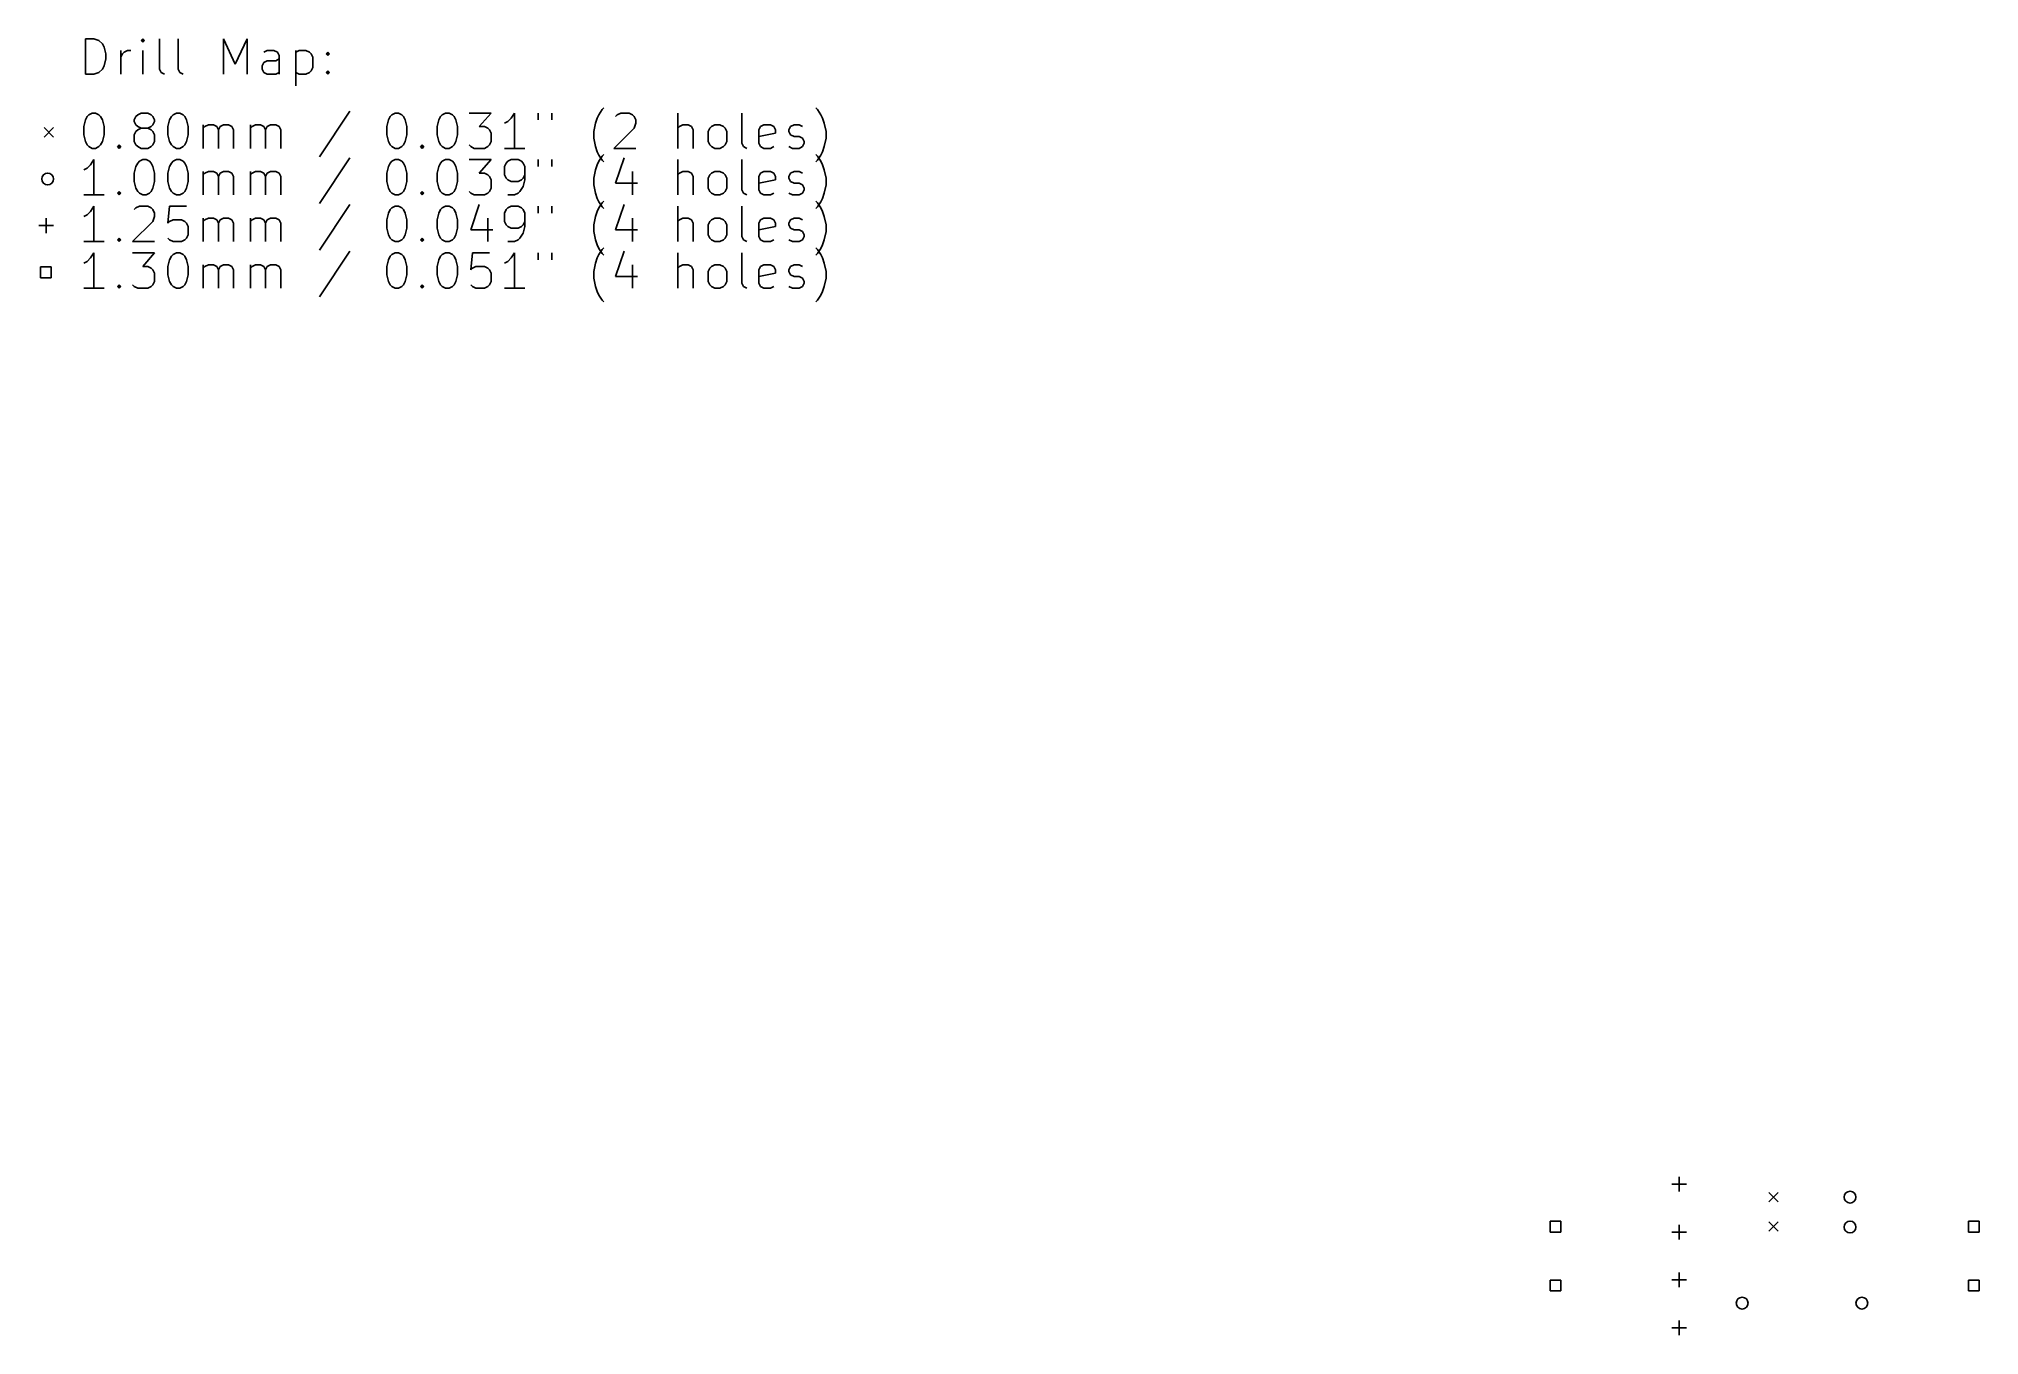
# Model space of a CAD drawing. Extents: x -1 to 163, y -112 to -2.
import ezdxf

# ---------------------------------------------------------------- set-up
doc = ezdxf.new("R2010")
doc.units = 0
doc.header["$MEASUREMENT"] = 0
doc.layers.add('BLACK', color=7, linetype='CONTINUOUS')

msp = doc.modelspace()

# ---------------------------------------------------------------- linework, layer by layer
at = {"layer": 'Black'}
for p, q in [((2.71429, -4.65714), (2.71429, -1.65714)), ((2.71429, -1.65714), (3.42857, -1.65714)), ((3.42857, -1.65714), (3.85714, -1.8)), ((3.85714, -1.8), (4.14286, -2.08571)), ((4.14286, -2.08571), (4.28571, -2.37143)), ((4.28571, -2.37143), (4.42857, -2.94286)), ((4.42857, -2.94286), (4.42857, -3.37143)), ((5.71429, -4.65714), (5.71429, -2.65714)), ((5.71429, -3.22857), (5.85714, -2.94286)), ((5.85714, -2.94286), (6, -2.8)), ((6, -2.8), (6.28571, -2.65714)), ((6.28571, -2.65714), (6.57143, -2.65714)), ((7.57143, -1.65714), (7.42857, -1.8)), ((7.42857, -1.8), (7.57143, -1.94286)), ((7.71429, -1.8), (7.57143, -1.65714)), ((7.57143, -1.65714), (7.57143, -1.94286)), ((7.57143, -1.94286), (7.71429, -1.8)), ((7.57143, -4.65714), (7.57143, -2.65714)), ((9, -4.22857), (9, -1.65714)), ((10.5714, -4.22857), (10.5714, -1.65714)), ((14.4286, -4.65714), (14.4286, -1.65714)), ((14.4286, -1.65714), (15.4286, -3.8)), ((15.4286, -3.8), (16.4286, -1.65714)), ((16.4286, -1.65714), (16.4286, -4.65714)), ((18.1429, -2.65714), (17.8571, -2.8)), ((18.7143, -2.65714), (18.1429, -2.65714)), ((19, -2.8), (18.7143, -2.65714)), ((19.1429, -3.08571), (19, -2.8)), ((19.1429, -4.65714), (19.1429, -3.08571)), ((20.5714, -2.65714), (20.5714, -5.65714)), ((20.5714, -2.8), (20.8571, -2.65714)), ((20.8571, -2.65714), (21.4286, -2.65714)), ((21.4286, -2.65714), (21.7143, -2.8)), ((21.7143, -2.8), (21.8571, -2.94286)), ((21.8571, -2.94286), (22, -3.22857)), ((22, -3.22857), (22, -4.08571)), ((23.1429, -2.94286), (23.2857, -2.8)), ((23.2857, -3.08571), (23.1429, -2.94286)), ((23.2857, -2.8), (23.4286, -2.94286)), ((23.2857, -2.8), (23.2857, -3.08571)), ((23.4286, -2.94286), (23.2857, -3.08571)), ((3.42857, -4.65714), (2.71429, -4.65714)), ((3.85714, -4.51429), (3.42857, -4.65714)), ((4.14286, -4.22857), (3.85714, -4.51429)), ((4.28571, -3.94286), (4.14286, -4.22857)), ((4.42857, -3.37143), (4.28571, -3.94286)), ((9.14286, -4.51429), (9, -4.22857)), ((9.42857, -4.65714), (9.14286, -4.51429)), ((10.7143, -4.51429), (10.5714, -4.22857)), ((11, -4.65714), (10.7143, -4.51429)), ((17.7143, -3.94286), (17.8571, -3.65714)), ((17.7143, -4.22857), (17.7143, -3.94286)), ((17.8571, -4.51429), (17.7143, -4.22857)), ((17.8571, -3.65714), (18.1429, -3.51429)), ((18.1429, -4.65714), (17.8571, -4.51429)), ((18.1429, -3.51429), (18.8571, -3.51429)), ((18.8571, -4.65714), (18.1429, -4.65714)), ((18.8571, -3.51429), (19.1429, -3.37143)), ((19.1429, -4.51429), (18.8571, -4.65714)), ((20.8571, -4.65714), (20.5714, -4.51429)), ((21.4286, -4.65714), (20.8571, -4.65714)), ((21.7143, -4.51429), (21.4286, -4.65714)), ((21.8571, -4.37143), (21.7143, -4.51429)), ((22, -4.08571), (21.8571, -4.37143)), ((23.1429, -4.51429), (23.2857, -4.37143)), ((23.2857, -4.65714), (23.1429, -4.51429)), ((23.2857, -4.37143), (23.4286, -4.51429)), ((23.2857, -4.37143), (23.2857, -4.65714)), ((23.4286, -4.51429), (23.2857, -4.65714)), ((2.85714, -8.24286), (3, -8.1)), ((3, -8.1), (3.28571, -7.95714)), ((3.28571, -7.95714), (3.57143, -7.95714)), ((3.57143, -7.95714), (3.85714, -8.1)), ((3.85714, -8.1), (4, -8.24286)), ((7, -8.24286), (7.14286, -8.1)), ((7.14286, -8.1), (7.42857, -7.95714)), ((7.42857, -7.95714), (8, -7.95714)), ((8, -7.95714), (8.28571, -8.1)), ((8.28571, -8.1), (8.42857, -8.24286)), ((10, -8.24286), (10.1429, -8.1)), ((10.1429, -8.1), (10.4286, -7.95714)), ((10.4286, -7.95714), (10.7143, -7.95714)), ((10.7143, -7.95714), (11, -8.1)), ((11, -8.1), (11.1429, -8.24286)), ((25.1429, -7.81429), (22.5714, -11.6714)), ((28.5714, -8.24286), (28.7143, -8.1)), ((28.7143, -8.1), (29, -7.95714)), ((29, -7.95714), (29.2857, -7.95714)), ((29.2857, -7.95714), (29.5714, -8.1)), ((29.5714, -8.1), (29.7143, -8.24286)), ((32.8571, -8.24286), (33, -8.1)), ((33, -8.1), (33.2857, -7.95714)), ((33.2857, -7.95714), (33.5714, -7.95714)), ((33.5714, -7.95714), (33.8571, -8.1)), ((33.8571, -8.1), (34, -8.24286)), ((35.2857, -7.95714), (37.1429, -7.95714)), ((37.1429, -7.95714), (36.1429, -9.1)), ((39.1429, -7.95714), (38.8571, -8.38571)), ((39.1429, -10.9571), (39.1429, -7.95714)), ((41.1429, -7.95714), (41.1429, -8.52857)), ((42.2857, -7.95714), (42.2857, -8.52857)), ((46.1429, -8.38571), (46.2857, -8.1)), ((46.2857, -8.1), (46.5714, -7.67143)), ((46.5714, -7.67143), (46.7143, -7.52857)), ((47.7143, -8.24286), (47.8571, -8.1)), ((47.8571, -8.1), (48.1429, -7.95714)), ((48.1429, -7.95714), (48.8571, -7.95714)), ((48.8571, -7.95714), (49.1429, -8.1)), ((49.1429, -8.1), (49.2857, -8.24286)), ((53, -10.9571), (53, -7.95714)), ((58.4286, -10.5286), (58.4286, -7.95714)), ((64.8571, -7.67143), (64.7143, -7.52857)), ((65.1429, -8.1), (64.8571, -7.67143)), ((65.2857, -8.38571), (65.1429, -8.1)), ((-0.8, -9.2), (0, -10)), ((0, -9.2), (-0.8, -10)), ((2.57143, -9.1), (2.71429, -8.52857)), ((2.57143, -9.81429), (2.57143, -9.1)), ((2.71429, -10.3857), (2.57143, -9.81429)), ((2.71429, -8.52857), (2.85714, -8.24286)), ((4, -8.24286), (4.14286, -8.52857)), ((4.14286, -8.52857), (4.28571, -9.1)), ((4.28571, -9.81429), (4.14286, -10.3857)), ((4.28571, -9.1), (4.28571, -9.81429)), ((6.85714, -8.52857), (7, -8.24286)), ((6.85714, -8.67143), (6.85714, -8.52857)), ((7, -8.95714), (6.85714, -8.67143)), ((7, -9.52857), (6.85714, -9.81429)), ((6.85714, -9.81429), (6.85714, -10.3857)), ((7.14286, -9.1), (7, -8.95714)), ((7.14286, -9.38571), (7, -9.52857)), ((7.42857, -9.24286), (7.14286, -9.1)), ((7.42857, -9.24286), (7.14286, -9.38571)), ((8, -9.24286), (7.42857, -9.24286)), ((8.28571, -9.1), (8, -9.24286)), ((8.28571, -9.38571), (8, -9.24286)), ((8.42857, -8.95714), (8.28571, -9.1)), ((8.42857, -9.52857), (8.28571, -9.38571)), ((8.42857, -8.24286), (8.57143, -8.52857)), ((8.57143, -8.67143), (8.42857, -8.95714)), ((8.57143, -9.81429), (8.42857, -9.52857)), ((8.57143, -8.52857), (8.57143, -8.67143)), ((8.57143, -10.3857), (8.57143, -9.81429)), ((9.71429, -9.1), (9.85714, -8.52857)), ((9.71429, -9.81429), (9.71429, -9.1)), ((9.85714, -10.3857), (9.71429, -9.81429)), ((9.85714, -8.52857), (10, -8.24286)), ((11.1429, -8.24286), (11.2857, -8.52857)), ((11.2857, -8.52857), (11.4286, -9.1)), ((11.4286, -9.81429), (11.2857, -10.3857)), ((11.4286, -9.1), (11.4286, -9.81429)), ((12.7143, -10.9571), (12.7143, -8.95714)), ((12.7143, -9.24286), (12.8571, -9.1)), ((12.8571, -9.1), (13.1429, -8.95714)), ((13.1429, -8.95714), (13.5714, -8.95714)), ((13.5714, -8.95714), (13.8571, -9.1)), ((13.8571, -9.1), (14, -9.38571)), ((14, -9.38571), (14.1429, -9.1)), ((14, -9.38571), (14, -10.9571)), ((14.1429, -9.1), (14.4286, -8.95714)), ((14.4286, -8.95714), (14.8571, -8.95714)), ((14.8571, -8.95714), (15.1429, -9.1)), ((15.1429, -9.1), (15.2857, -9.38571)), ((15.2857, -9.38571), (15.2857, -10.9571)), ((16.7143, -10.9571), (16.7143, -8.95714)), ((16.7143, -9.24286), (16.8571, -9.1)), ((16.8571, -9.1), (17.1429, -8.95714)), ((17.1429, -8.95714), (17.5714, -8.95714)), ((17.5714, -8.95714), (17.8571, -9.1)), ((17.8571, -9.1), (18, -9.38571)), ((18, -9.38571), (18.1429, -9.1)), ((18, -9.38571), (18, -10.9571)), ((18.1429, -9.1), (18.4286, -8.95714)), ((18.4286, -8.95714), (18.8571, -8.95714)), ((18.8571, -8.95714), (19.1429, -9.1)), ((19.1429, -9.1), (19.2857, -9.38571)), ((19.2857, -9.38571), (19.2857, -10.9571)), ((28.2857, -9.1), (28.4286, -8.52857)), ((28.2857, -9.81429), (28.2857, -9.1)), ((28.4286, -10.3857), (28.2857, -9.81429)), ((28.4286, -8.52857), (28.5714, -8.24286)), ((29.7143, -8.24286), (29.8571, -8.52857)), ((29.8571, -8.52857), (30, -9.1)), ((30, -9.81429), (29.8571, -10.3857)), ((30, -9.1), (30, -9.81429)), ((32.5714, -9.1), (32.7143, -8.52857)), ((32.5714, -9.81429), (32.5714, -9.1)), ((32.7143, -10.3857), (32.5714, -9.81429)), ((32.7143, -8.52857), (32.8571, -8.24286)), ((34, -8.24286), (34.1429, -8.52857)), ((34.1429, -8.52857), (34.2857, -9.1)), ((34.2857, -9.81429), (34.1429, -10.3857)), ((34.2857, -9.1), (34.2857, -9.81429)), ((36.1429, -9.1), (36.5714, -9.1)), ((36.5714, -9.1), (36.8571, -9.24286)), ((36.8571, -9.24286), (37, -9.38571)), ((37, -9.38571), (37.1429, -9.67143)), ((37.1429, -9.67143), (37.1429, -10.3857)), ((38.5714, -8.67143), (38.2857, -8.81429)), ((38.8571, -8.38571), (38.5714, -8.67143)), ((45.8571, -9.52857), (46, -8.81429)), ((45.8571, -10.1), (45.8571, -9.52857)), ((46, -8.81429), (46.1429, -8.38571)), ((49.2857, -9.24286), (47.5714, -10.9571)), ((49.2857, -8.24286), (49.4286, -8.52857)), ((49.4286, -8.81429), (49.2857, -9.24286)), ((49.4286, -8.52857), (49.4286, -8.81429)), ((53.1429, -9.1), (53, -9.24286)), ((53.4286, -8.95714), (53.1429, -9.1)), ((53.8571, -8.95714), (53.4286, -8.95714)), ((54.1429, -9.1), (53.8571, -8.95714)), ((54.2857, -9.38571), (54.1429, -9.1)), ((54.2857, -10.9571), (54.2857, -9.38571)), ((55.5714, -9.52857), (55.7143, -9.24286)), ((55.5714, -10.3857), (55.5714, -9.52857)), ((55.7143, -9.24286), (55.8571, -9.1)), ((55.8571, -9.1), (56.1429, -8.95714)), ((56.1429, -8.95714), (56.5714, -8.95714)), ((56.5714, -8.95714), (56.8571, -9.1)), ((56.8571, -9.1), (57, -9.24286)), ((57, -9.24286), (57.1429, -9.52857)), ((57.1429, -9.52857), (57.1429, -10.3857)), ((59.8571, -9.38571), (60, -9.1)), ((59.8571, -10.5286), (59.8571, -9.38571)), ((61.2857, -9.67143), (59.8571, -9.95714)), ((60, -9.1), (60.2857, -8.95714)), ((60.2857, -8.95714), (60.8571, -8.95714)), ((60.8571, -8.95714), (61.1429, -9.1)), ((61.1429, -9.1), (61.2857, -9.38571)), ((61.2857, -9.38571), (61.2857, -9.67143)), ((62.4286, -9.38571), (62.5714, -9.1)), ((62.4286, -9.52857), (62.4286, -9.38571)), ((62.5714, -9.81429), (62.4286, -9.52857)), ((62.5714, -9.1), (62.8571, -8.95714)), ((62.8571, -9.95714), (62.5714, -9.81429)), ((62.8571, -8.95714), (63.2857, -8.95714)), ((63.2857, -8.95714), (63.5714, -9.1)), ((65.4286, -8.81429), (65.2857, -8.38571)), ((65.5714, -9.52857), (65.4286, -8.81429)), ((65.5714, -10.1), (65.5714, -9.52857)), ((2.85714, -10.6714), (2.71429, -10.3857)), ((3, -10.8143), (2.85714, -10.6714)), ((3.28571, -10.9571), (3, -10.8143)), ((3.57143, -10.9571), (3.28571, -10.9571)), ((3.85714, -10.8143), (3.57143, -10.9571)), ((4, -10.6714), (3.85714, -10.8143)), ((4.14286, -10.3857), (4, -10.6714)), ((5.42857, -10.8143), (5.57143, -10.6714)), ((5.57143, -10.9571), (5.42857, -10.8143)), ((5.57143, -10.6714), (5.71429, -10.8143)), ((5.57143, -10.6714), (5.57143, -10.9571)), ((5.71429, -10.8143), (5.57143, -10.9571)), ((6.85714, -10.3857), (7, -10.6714)), ((7, -10.6714), (7.14286, -10.8143)), ((7.14286, -10.8143), (7.42857, -10.9571)), ((7.42857, -10.9571), (8, -10.9571)), ((8, -10.9571), (8.28571, -10.8143)), ((8.28571, -10.8143), (8.42857, -10.6714)), ((8.42857, -10.6714), (8.57143, -10.3857)), ((10, -10.6714), (9.85714, -10.3857)), ((10.1429, -10.8143), (10, -10.6714)), ((10.4286, -10.9571), (10.1429, -10.8143)), ((10.7143, -10.9571), (10.4286, -10.9571)), ((11, -10.8143), (10.7143, -10.9571)), ((11.1429, -10.6714), (11, -10.8143)), ((11.2857, -10.3857), (11.1429, -10.6714)), ((28.5714, -10.6714), (28.4286, -10.3857)), ((28.7143, -10.8143), (28.5714, -10.6714)), ((29, -10.9571), (28.7143, -10.8143)), ((29.2857, -10.9571), (29, -10.9571)), ((29.5714, -10.8143), (29.2857, -10.9571)), ((29.7143, -10.6714), (29.5714, -10.8143)), ((29.8571, -10.3857), (29.7143, -10.6714)), ((31.1429, -10.8143), (31.2857, -10.6714)), ((31.2857, -10.9571), (31.1429, -10.8143)), ((31.2857, -10.6714), (31.4286, -10.8143)), ((31.2857, -10.6714), (31.2857, -10.9571)), ((31.4286, -10.8143), (31.2857, -10.9571)), ((32.8571, -10.6714), (32.7143, -10.3857)), ((33, -10.8143), (32.8571, -10.6714)), ((33.2857, -10.9571), (33, -10.8143)), ((33.5714, -10.9571), (33.2857, -10.9571)), ((33.8571, -10.8143), (33.5714, -10.9571)), ((34, -10.6714), (33.8571, -10.8143)), ((34.1429, -10.3857), (34, -10.6714)), ((35.4286, -10.8143), (35.2857, -10.6714)), ((35.7143, -10.9571), (35.4286, -10.8143)), ((36.5714, -10.9571), (35.7143, -10.9571)), ((36.8571, -10.8143), (36.5714, -10.9571)), ((37, -10.6714), (36.8571, -10.8143)), ((37.1429, -10.3857), (37, -10.6714)), ((40, -10.9571), (38.2857, -10.9571)), ((46, -10.8143), (45.8571, -10.1)), ((46.1429, -11.2429), (46, -10.8143)), ((46.2857, -11.5286), (46.1429, -11.2429)), ((46.5714, -11.9571), (46.2857, -11.5286)), ((46.5714, -11.6314), (46.7143, -11.4886)), ((47.5714, -10.9571), (49.4286, -10.9571)), ((55.7143, -10.6714), (55.5714, -10.3857)), ((55.8571, -10.8143), (55.7143, -10.6714)), ((56.1429, -10.9571), (55.8571, -10.8143)), ((56.5714, -10.9571), (56.1429, -10.9571)), ((56.8571, -10.8143), (56.5714, -10.9571)), ((57, -10.6714), (56.8571, -10.8143)), ((57.1429, -10.3857), (57, -10.6714)), ((58.5714, -10.8143), (58.4286, -10.5286)), ((58.8571, -10.9571), (58.5714, -10.8143)), ((60, -10.8143), (59.8571, -10.5286)), ((60.2857, -10.9571), (60, -10.8143)), ((60.8571, -10.9571), (60.2857, -10.9571)), ((61.1429, -10.8143), (60.8571, -10.9571)), ((62.4286, -10.8143), (62.7143, -10.9571)), ((62.7143, -10.9571), (63.2857, -10.9571)), ((63.2857, -9.95714), (62.8571, -9.95714)), ((63.5714, -10.1), (63.2857, -9.95714)), ((63.2857, -10.9571), (63.5714, -10.8143)), ((63.7143, -10.3857), (63.5714, -10.1)), ((63.5714, -10.8143), (63.7143, -10.5286)), ((63.7143, -10.5286), (63.7143, -10.3857)), ((64.8571, -11.6314), (64.7143, -11.4886)), ((64.8571, -11.9571), (65.1429, -11.5286)), ((65.1429, -11.5286), (65.2857, -11.2429)), ((65.2857, -11.2429), (65.4286, -10.8143)), ((65.4286, -10.8143), (65.5714, -10.1)), ((2.85714, -12.6314), (2.57143, -12.7743)), ((3.14286, -12.3457), (2.85714, -12.6314)), ((3.42857, -11.9171), (3.14286, -12.3457)), ((3.42857, -14.9171), (3.42857, -11.9171)), ((6.85714, -13.06), (7, -12.4886)), ((6.85714, -13.7743), (6.85714, -13.06)), ((7, -12.4886), (7.14286, -12.2029)), ((7.14286, -12.2029), (7.28571, -12.06)), ((7.28571, -12.06), (7.57143, -11.9171)), ((7.57143, -11.9171), (7.85714, -11.9171)), ((7.85714, -11.9171), (8.14286, -12.06)), ((8.14286, -12.06), (8.28571, -12.2029)), ((8.28571, -12.2029), (8.42857, -12.4886)), ((8.42857, -12.4886), (8.57143, -13.06)), ((8.57143, -13.06), (8.57143, -13.7743)), ((9.71429, -13.06), (9.85714, -12.4886)), ((9.71429, -13.7743), (9.71429, -13.06)), ((9.85714, -12.4886), (10, -12.2029)), ((10, -12.2029), (10.1429, -12.06)), ((10.1429, -12.06), (10.4286, -11.9171)), ((10.4286, -11.9171), (10.7143, -11.9171)), ((10.7143, -11.9171), (11, -12.06)), ((11, -12.06), (11.1429, -12.2029)), ((11.1429, -12.2029), (11.2857, -12.4886)), ((11.2857, -12.4886), (11.4286, -13.06)), ((11.4286, -13.06), (11.4286, -13.7743)), ((12.7143, -14.9171), (12.7143, -12.9171)), ((12.7143, -13.2029), (12.8571, -13.06)), ((12.8571, -13.06), (13.1429, -12.9171)), ((13.1429, -12.9171), (13.5714, -12.9171)), ((13.5714, -12.9171), (13.8571, -13.06)), ((13.8571, -13.06), (14, -13.3457)), ((14, -13.3457), (14.1429, -13.06)), ((14.1429, -13.06), (14.4286, -12.9171)), ((14.4286, -12.9171), (14.8571, -12.9171)), ((14.8571, -12.9171), (15.1429, -13.06)), ((15.1429, -13.06), (15.2857, -13.3457)), ((16.7143, -14.9171), (16.7143, -12.9171)), ((16.7143, -13.2029), (16.8571, -13.06)), ((16.8571, -13.06), (17.1429, -12.9171)), ((17.1429, -12.9171), (17.5714, -12.9171)), ((17.5714, -12.9171), (17.8571, -13.06)), ((17.8571, -13.06), (18, -13.3457)), ((18, -13.3457), (18.1429, -13.06)), ((18.1429, -13.06), (18.4286, -12.9171)), ((18.4286, -12.9171), (18.8571, -12.9171)), ((18.8571, -12.9171), (19.1429, -13.06)), ((19.1429, -13.06), (19.2857, -13.3457)), ((25.1429, -11.7743), (22.5714, -15.6314)), ((28.2857, -13.06), (28.4286, -12.4886)), ((28.2857, -13.7743), (28.2857, -13.06)), ((28.4286, -12.4886), (28.5714, -12.2029)), ((28.5714, -12.2029), (28.7143, -12.06)), ((28.7143, -12.06), (29, -11.9171)), ((29, -11.9171), (29.2857, -11.9171)), ((29.2857, -11.9171), (29.5714, -12.06)), ((29.5714, -12.06), (29.7143, -12.2029)), ((29.7143, -12.2029), (29.8571, -12.4886)), ((29.8571, -12.4886), (30, -13.06)), ((30, -13.06), (30, -13.7743)), ((32.5714, -13.06), (32.7143, -12.4886)), ((32.5714, -13.7743), (32.5714, -13.06)), ((32.7143, -12.4886), (32.8571, -12.2029)), ((32.8571, -12.2029), (33, -12.06)), ((33, -12.06), (33.2857, -11.9171)), ((33.2857, -11.9171), (33.5714, -11.9171)), ((33.5714, -11.9171), (33.8571, -12.06)), ((33.8571, -12.06), (34, -12.2029)), ((34, -12.2029), (34.1429, -12.4886)), ((34.1429, -12.4886), (34.2857, -13.06)), ((34.2857, -13.06), (34.2857, -13.7743)), ((35.2857, -11.9171), (37.1429, -11.9171)), ((37.1429, -11.9171), (36.1429, -13.06)), ((36.1429, -13.06), (36.5714, -13.06)), ((36.5714, -13.06), (36.8571, -13.2029)), ((38.4286, -12.2029), (38.2857, -12.4886)), ((38.2857, -12.4886), (38.2857, -13.2029)), ((38.5714, -12.06), (38.4286, -12.2029)), ((38.8571, -11.9171), (38.5714, -12.06)), ((39.4286, -11.9171), (38.8571, -11.9171)), ((39.7143, -12.06), (39.4286, -11.9171)), ((39.8571, -12.2029), (39.7143, -12.06)), ((40, -12.4886), (39.8571, -12.2029)), ((40, -13.6314), (40, -12.4886)), ((41.1429, -11.9171), (41.1429, -12.4886)), ((42.2857, -11.9171), (42.2857, -12.4886)), ((45.8571, -13.4886), (46, -12.7743)), ((46, -12.7743), (46.1429, -12.3457)), ((46.1429, -12.3457), (46.2857, -12.06)), ((46.2857, -12.06), (46.5714, -11.6314)), ((46.7143, -12.1), (46.5714, -11.9571)), ((48.4286, -11.7743), (47.7143, -13.9171)), ((49.1429, -12.9171), (49.1429, -14.9171)), ((53, -14.9171), (53, -11.9171)), ((53.1429, -13.06), (53, -13.2029)), ((53.4286, -12.9171), (53.1429, -13.06)), ((53.8571, -12.9171), (53.4286, -12.9171)), ((54.1429, -13.06), (53.8571, -12.9171)), ((54.2857, -13.3457), (54.1429, -13.06)), ((55.7143, -13.2029), (55.8571, -13.06)), ((55.8571, -13.06), (56.1429, -12.9171)), ((56.1429, -12.9171), (56.5714, -12.9171)), ((56.5714, -12.9171), (56.8571, -13.06)), ((56.8571, -13.06), (57, -13.2029)), ((58.4286, -14.4886), (58.4286, -11.9171)), ((59.8571, -13.3457), (60, -13.06)), ((60, -13.06), (60.2857, -12.9171)), ((60.2857, -12.9171), (60.8571, -12.9171)), ((60.8571, -12.9171), (61.1429, -13.06)), ((61.1429, -13.06), (61.2857, -13.3457)), ((62.4286, -13.3457), (62.5714, -13.06)), ((62.5714, -13.06), (62.8571, -12.9171)), ((62.8571, -12.9171), (63.2857, -12.9171)), ((63.2857, -12.9171), (63.5714, -13.06)), ((64.7143, -12.1), (64.8571, -11.9571)), ((65.1429, -12.06), (64.8571, -11.6314)), ((65.2857, -12.3457), (65.1429, -12.06)), ((65.4286, -12.7743), (65.2857, -12.3457)), ((65.5714, -13.4886), (65.4286, -12.7743)), ((5.42857, -14.7743), (5.57143, -14.6314)), ((5.57143, -14.9171), (5.42857, -14.7743)), ((5.57143, -14.6314), (5.71429, -14.7743)), ((5.57143, -14.6314), (5.57143, -14.9171)), ((5.71429, -14.7743), (5.57143, -14.9171)), ((7, -14.3457), (6.85714, -13.7743)), ((7.14286, -14.6314), (7, -14.3457)), ((7.28571, -14.7743), (7.14286, -14.6314)), ((7.57143, -14.9171), (7.28571, -14.7743)), ((8.14286, -14.7743), (7.85714, -14.9171)), ((8.28571, -14.6314), (8.14286, -14.7743)), ((8.42857, -14.3457), (8.28571, -14.6314)), ((8.57143, -13.7743), (8.42857, -14.3457)), ((9.85714, -14.3457), (9.71429, -13.7743)), ((10, -14.6314), (9.85714, -14.3457)), ((10.1429, -14.7743), (10, -14.6314)), ((10.4286, -14.9171), (10.1429, -14.7743)), ((11, -14.7743), (10.7143, -14.9171)), ((11.1429, -14.6314), (11, -14.7743)), ((11.2857, -14.3457), (11.1429, -14.6314)), ((11.4286, -13.7743), (11.2857, -14.3457)), ((14, -13.3457), (14, -14.9171)), ((15.2857, -13.3457), (15.2857, -14.9171)), ((18, -13.3457), (18, -14.9171)), ((19.2857, -13.3457), (19.2857, -14.9171)), ((28.4286, -14.3457), (28.2857, -13.7743)), ((28.5714, -14.6314), (28.4286, -14.3457)), ((28.7143, -14.7743), (28.5714, -14.6314)), ((29, -14.9171), (28.7143, -14.7743)), ((29.5714, -14.7743), (29.2857, -14.9171)), ((29.7143, -14.6314), (29.5714, -14.7743)), ((29.8571, -14.3457), (29.7143, -14.6314)), ((30, -13.7743), (29.8571, -14.3457)), ((31.1429, -14.7743), (31.2857, -14.6314)), ((31.2857, -14.9171), (31.1429, -14.7743)), ((31.2857, -14.6314), (31.4286, -14.7743)), ((31.2857, -14.6314), (31.2857, -14.9171)), ((31.4286, -14.7743), (31.2857, -14.9171)), ((32.7143, -14.3457), (32.5714, -13.7743)), ((32.8571, -14.6314), (32.7143, -14.3457)), ((33, -14.7743), (32.8571, -14.6314)), ((33.2857, -14.9171), (33, -14.7743)), ((33.8571, -14.7743), (33.5714, -14.9171)), ((34, -14.6314), (33.8571, -14.7743)), ((34.1429, -14.3457), (34, -14.6314)), ((34.2857, -13.7743), (34.1429, -14.3457)), ((35.4286, -14.7743), (35.2857, -14.6314)), ((35.7143, -14.9171), (35.4286, -14.7743)), ((36.8571, -14.7743), (36.5714, -14.9171)), ((36.8571, -13.2029), (37, -13.3457)), ((37, -14.6314), (36.8571, -14.7743)), ((37, -13.3457), (37.1429, -13.6314)), ((37.1429, -14.3457), (37, -14.6314)), ((37.1429, -13.6314), (37.1429, -14.3457)), ((38.2857, -13.2029), (38.4286, -13.4886)), ((38.4286, -13.4886), (38.5714, -13.6314)), ((38.5714, -13.6314), (38.8571, -13.7743)), ((38.8571, -13.7743), (39.4286, -13.7743)), ((39.1429, -14.9171), (39.4286, -14.7743)), ((39.4286, -13.7743), (39.7143, -13.6314)), ((39.4286, -14.7743), (39.5714, -14.6314)), ((39.5714, -14.6314), (39.8571, -14.2029)), ((39.7143, -13.6314), (39.8571, -13.4886)), ((39.8571, -13.4886), (40, -13.2029)), ((39.8571, -14.2029), (40, -13.6314)), ((45.8571, -14.06), (45.8571, -13.4886)), ((46, -14.7743), (45.8571, -14.06)), ((46.1429, -15.2029), (46, -14.7743)), ((47.7143, -13.9171), (49.5714, -13.9171)), ((54.2857, -14.9171), (54.2857, -13.3457)), ((55.5714, -13.4886), (55.7143, -13.2029)), ((55.5714, -14.3457), (55.5714, -13.4886)), ((55.7143, -14.6314), (55.5714, -14.3457)), ((55.8571, -14.7743), (55.7143, -14.6314)), ((56.1429, -14.9171), (55.8571, -14.7743)), ((56.8571, -14.7743), (56.5714, -14.9171)), ((57, -14.6314), (56.8571, -14.7743)), ((57, -13.2029), (57.1429, -13.4886)), ((57.1429, -14.3457), (57, -14.6314)), ((57.1429, -13.4886), (57.1429, -14.3457)), ((58.5714, -14.7743), (58.4286, -14.4886)), ((58.8571, -14.9171), (58.5714, -14.7743)), ((59.8571, -14.4886), (59.8571, -13.3457)), ((61.2857, -13.6314), (59.8571, -13.9171)), ((60, -14.7743), (59.8571, -14.4886)), ((60.2857, -14.9171), (60, -14.7743)), ((61.1429, -14.7743), (60.8571, -14.9171)), ((61.2857, -13.3457), (61.2857, -13.6314)), ((62.4286, -13.4886), (62.4286, -13.3457)), ((62.5714, -13.7743), (62.4286, -13.4886)), ((62.4286, -14.7743), (62.7143, -14.9171)), ((62.8571, -13.9171), (62.5714, -13.7743)), ((63.2857, -13.9171), (62.8571, -13.9171)), ((63.5714, -14.06), (63.2857, -13.9171)), ((63.2857, -14.9171), (63.5714, -14.7743)), ((63.7143, -14.3457), (63.5714, -14.06)), ((63.5714, -14.7743), (63.7143, -14.4886)), ((63.7143, -14.4886), (63.7143, -14.3457)), ((65.2857, -15.2029), (65.4286, -14.7743)), ((65.4286, -14.7743), (65.5714, -14.06)), ((65.5714, -14.06), (65.5714, -13.4886)), ((4.28571, -14.9171), (2.57143, -14.9171)), ((3.14286, -16.3057), (2.85714, -16.5914)), ((3.42857, -15.8771), (3.14286, -16.3057)), ((3.42857, -18.8771), (3.42857, -15.8771)), ((6.85714, -16.1629), (7, -16.02)), ((7, -16.02), (7.28571, -15.8771)), ((7.28571, -15.8771), (8, -15.8771)), ((7.85714, -14.9171), (7.57143, -14.9171)), ((8, -15.8771), (8.28571, -16.02)), ((8.28571, -16.02), (8.42857, -16.1629)), ((8.42857, -16.1629), (8.57143, -16.4486)), ((8.57143, -16.4486), (8.57143, -16.7343)), ((9.85714, -15.8771), (9.71429, -17.3057)), ((11.2857, -15.8771), (9.85714, -15.8771)), ((10.7143, -14.9171), (10.4286, -14.9171)), ((25.1429, -15.7343), (22.5714, -19.5914)), ((28.2857, -17.02), (28.4286, -16.4486)), ((28.4286, -16.4486), (28.5714, -16.1629)), ((28.5714, -16.1629), (28.7143, -16.02)), ((28.7143, -16.02), (29, -15.8771)), ((29.2857, -14.9171), (29, -14.9171)), ((29, -15.8771), (29.2857, -15.8771)), ((29.2857, -15.8771), (29.5714, -16.02)), ((29.5714, -16.02), (29.7143, -16.1629)), ((29.7143, -16.1629), (29.8571, -16.4486)), ((29.8571, -16.4486), (30, -17.02)), ((32.5714, -17.02), (32.7143, -16.4486)), ((32.7143, -16.4486), (32.8571, -16.1629)), ((32.8571, -16.1629), (33, -16.02)), ((33, -16.02), (33.2857, -15.8771)), ((33.5714, -14.9171), (33.2857, -14.9171)), ((33.2857, -15.8771), (33.5714, -15.8771)), ((33.5714, -15.8771), (33.8571, -16.02)), ((33.8571, -16.02), (34, -16.1629)), ((34, -16.1629), (34.1429, -16.4486)), ((34.1429, -16.4486), (34.2857, -17.02)), ((36.1429, -15.7343), (35.4286, -17.8771)), ((36.5714, -14.9171), (35.7143, -14.9171)), ((38.4286, -16.1629), (38.2857, -16.4486)), ((38.2857, -16.4486), (38.2857, -17.1629)), ((38.5714, -16.02), (38.4286, -16.1629)), ((38.5714, -14.9171), (39.1429, -14.9171)), ((38.8571, -15.8771), (38.5714, -16.02)), ((39.4286, -15.8771), (38.8571, -15.8771)), ((39.7143, -16.02), (39.4286, -15.8771)), ((39.8571, -16.1629), (39.7143, -16.02)), ((40, -16.4486), (39.8571, -16.1629)), ((40, -17.5914), (40, -16.4486)), ((41.1429, -15.8771), (41.1429, -16.4486)), ((42.2857, -15.8771), (42.2857, -16.4486)), ((46, -16.7343), (46.1429, -16.3057)), ((46.2857, -15.4886), (46.1429, -15.2029)), ((46.1429, -16.3057), (46.2857, -16.02)), ((46.5714, -15.9171), (46.2857, -15.4886)), ((46.2857, -16.02), (46.5714, -15.5914)), ((46.5714, -15.5914), (46.7143, -15.4486)), ((46.7143, -16.06), (46.5714, -15.9171)), ((48.4286, -15.7343), (47.7143, -17.8771)), ((53, -18.8771), (53, -15.8771)), ((56.5714, -14.9171), (56.1429, -14.9171)), ((58.4286, -18.4486), (58.4286, -15.8771)), ((60.8571, -14.9171), (60.2857, -14.9171)), ((62.7143, -14.9171), (63.2857, -14.9171)), ((64.8571, -15.5914), (64.7143, -15.4486)), ((64.7143, -16.06), (64.8571, -15.9171)), ((64.8571, -15.9171), (65.1429, -15.4886)), ((65.1429, -16.02), (64.8571, -15.5914)), ((65.1429, -15.4886), (65.2857, -15.2029)), ((65.2857, -16.3057), (65.1429, -16.02)), ((65.4286, -16.7343), (65.2857, -16.3057)), ((-1.24968, -17.52), (0, -17.52)), ((-0.62484, -16.8952), (-0.62484, -18.1448)), ((2.85714, -16.5914), (2.57143, -16.7343)), ((8.42857, -17.1629), (6.71428, -18.8771)), ((8.57143, -16.7343), (8.42857, -17.1629)), ((9.71429, -17.3057), (9.85714, -17.1629)), ((9.85714, -17.1629), (10.1429, -17.02)), ((10.1429, -17.02), (10.8571, -17.02)), ((10.8571, -17.02), (11.1429, -17.1629)), ((11.1429, -17.1629), (11.2857, -17.3057)), ((11.2857, -17.3057), (11.4286, -17.5914)), ((11.4286, -17.5914), (11.4286, -18.3057)), ((12.7143, -18.8771), (12.7143, -16.8771)), ((12.7143, -17.1629), (12.8571, -17.02)), ((12.8571, -17.02), (13.1429, -16.8771)), ((13.1429, -16.8771), (13.5714, -16.8771)), ((13.5714, -16.8771), (13.8571, -17.02)), ((13.8571, -17.02), (14, -17.3057)), ((14, -17.3057), (14.1429, -17.02)), ((14, -17.3057), (14, -18.8771)), ((14.1429, -17.02), (14.4286, -16.8771)), ((14.4286, -16.8771), (14.8571, -16.8771)), ((14.8571, -16.8771), (15.1429, -17.02)), ((15.1429, -17.02), (15.2857, -17.3057)), ((15.2857, -17.3057), (15.2857, -18.8771)), ((16.7143, -18.8771), (16.7143, -16.8771)), ((16.7143, -17.1629), (16.8571, -17.02)), ((16.8571, -17.02), (17.1429, -16.8771)), ((17.1429, -16.8771), (17.5714, -16.8771)), ((17.5714, -16.8771), (17.8571, -17.02)), ((17.8571, -17.02), (18, -17.3057)), ((18, -17.3057), (18.1429, -17.02)), ((18, -17.3057), (18, -18.8771)), ((18.1429, -17.02), (18.4286, -16.8771)), ((18.4286, -16.8771), (18.8571, -16.8771)), ((18.8571, -16.8771), (19.1429, -17.02)), ((19.1429, -17.02), (19.2857, -17.3057)), ((19.2857, -17.3057), (19.2857, -18.8771)), ((28.2857, -17.7343), (28.2857, -17.02)), ((28.4286, -18.3057), (28.2857, -17.7343)), ((30, -17.7343), (29.8571, -18.3057)), ((30, -17.02), (30, -17.7343)), ((32.5714, -17.7343), (32.5714, -17.02)), ((32.7143, -18.3057), (32.5714, -17.7343)), ((34.2857, -17.7343), (34.1429, -18.3057)), ((34.2857, -17.02), (34.2857, -17.7343)), ((35.4286, -17.8771), (37.2857, -17.8771)), ((36.8571, -16.8771), (36.8571, -18.8771)), ((38.2857, -17.1629), (38.4286, -17.4486)), ((38.4286, -17.4486), (38.5714, -17.5914)), ((38.5714, -17.5914), (38.8571, -17.7343)), ((38.8571, -17.7343), (39.4286, -17.7343)), ((39.4286, -17.7343), (39.7143, -17.5914)), ((39.7143, -17.5914), (39.8571, -17.4486)), ((39.8571, -17.4486), (40, -17.1629)), ((39.8571, -18.1629), (40, -17.5914)), ((45.8571, -17.4486), (46, -16.7343)), ((45.8571, -18.02), (45.8571, -17.4486)), ((46, -18.7343), (45.8571, -18.02)), ((47.7143, -17.8771), (49.5714, -17.8771)), ((49.1429, -16.8771), (49.1429, -18.8771)), ((53.1429, -17.02), (53, -17.1629)), ((53.4286, -16.8771), (53.1429, -17.02)), ((53.8571, -16.8771), (53.4286, -16.8771)), ((54.1429, -17.02), (53.8571, -16.8771)), ((54.2857, -17.3057), (54.1429, -17.02)), ((54.2857, -18.8771), (54.2857, -17.3057)), ((55.5714, -17.4486), (55.7143, -17.1629)), ((55.5714, -18.3057), (55.5714, -17.4486)), ((55.7143, -17.1629), (55.8571, -17.02)), ((55.8571, -17.02), (56.1429, -16.8771)), ((56.1429, -16.8771), (56.5714, -16.8771)), ((56.5714, -16.8771), (56.8571, -17.02)), ((56.8571, -17.02), (57, -17.1629)), ((57, -17.1629), (57.1429, -17.4486)), ((57.1429, -17.4486), (57.1429, -18.3057)), ((59.8571, -17.3057), (60, -17.02)), ((59.8571, -18.4486), (59.8571, -17.3057)), ((61.2857, -17.5914), (59.8571, -17.8771)), ((60, -17.02), (60.2857, -16.8771)), ((60.2857, -16.8771), (60.8571, -16.8771)), ((60.8571, -16.8771), (61.1429, -17.02)), ((61.1429, -17.02), (61.2857, -17.3057)), ((61.2857, -17.3057), (61.2857, -17.5914)), ((62.4286, -17.3057), (62.5714, -17.02)), ((62.4286, -17.4486), (62.4286, -17.3057)), ((62.5714, -17.7343), (62.4286, -17.4486)), ((62.5714, -17.02), (62.8571, -16.8771)), ((62.8571, -17.8771), (62.5714, -17.7343)), ((62.8571, -16.8771), (63.2857, -16.8771)), ((63.2857, -17.8771), (62.8571, -17.8771)), ((63.2857, -16.8771), (63.5714, -17.02)), ((63.5714, -18.02), (63.2857, -17.8771)), ((63.7143, -18.3057), (63.5714, -18.02)), ((65.5714, -17.4486), (65.4286, -16.7343)), ((65.4286, -18.7343), (65.5714, -18.02)), ((65.5714, -18.02), (65.5714, -17.4486)), ((4.28571, -18.8771), (2.57143, -18.8771)), ((5.42857, -18.7343), (5.57143, -18.5914)), ((5.57143, -18.8771), (5.42857, -18.7343)), ((5.57143, -18.5914), (5.71429, -18.7343)), ((5.57143, -18.5914), (5.57143, -18.8771)), ((5.71429, -18.7343), (5.57143, -18.8771)), ((6.71428, -18.8771), (8.57143, -18.8771)), ((9.85714, -18.7343), (9.71429, -18.5914)), ((10.1429, -18.8771), (9.85714, -18.7343)), ((10.8571, -18.8771), (10.1429, -18.8771)), ((11.1429, -18.7343), (10.8571, -18.8771)), ((11.2857, -18.5914), (11.1429, -18.7343)), ((11.4286, -18.3057), (11.2857, -18.5914)), ((25.1429, -19.6943), (22.5714, -23.5514)), ((28.5714, -18.5914), (28.4286, -18.3057)), ((28.7143, -18.7343), (28.5714, -18.5914)), ((29, -18.8771), (28.7143, -18.7343)), ((29.2857, -18.8771), (29, -18.8771)), ((29.5714, -18.7343), (29.2857, -18.8771)), ((29.7143, -18.5914), (29.5714, -18.7343)), ((29.8571, -18.3057), (29.7143, -18.5914)), ((31.1429, -18.7343), (31.2857, -18.5914)), ((31.2857, -18.8771), (31.1429, -18.7343)), ((31.2857, -18.5914), (31.4286, -18.7343)), ((31.2857, -18.5914), (31.2857, -18.8771)), ((31.4286, -18.7343), (31.2857, -18.8771)), ((32.8571, -18.5914), (32.7143, -18.3057)), ((33, -18.7343), (32.8571, -18.5914)), ((33.2857, -18.8771), (33, -18.7343)), ((33.5714, -18.8771), (33.2857, -18.8771)), ((33.8571, -18.7343), (33.5714, -18.8771)), ((34, -18.5914), (33.8571, -18.7343)), ((34.1429, -18.3057), (34, -18.5914)), ((38.5714, -18.8771), (39.1429, -18.8771)), ((39.1429, -18.8771), (39.4286, -18.7343)), ((39.4286, -18.7343), (39.5714, -18.5914)), ((39.5714, -18.5914), (39.8571, -18.1629)), ((46.1429, -19.1629), (46, -18.7343)), ((46.2857, -19.4486), (46.1429, -19.1629)), ((46.5714, -19.8771), (46.2857, -19.4486)), ((46.2857, -19.98), (46.5714, -19.5514)), ((46.5714, -19.5514), (46.7143, -19.4086)), ((48.4286, -19.6943), (47.7143, -21.8371)), ((55.7143, -18.5914), (55.5714, -18.3057)), ((55.8571, -18.7343), (55.7143, -18.5914)), ((56.1429, -18.8771), (55.8571, -18.7343)), ((56.5714, -18.8771), (56.1429, -18.8771)), ((56.8571, -18.7343), (56.5714, -18.8771)), ((57, -18.5914), (56.8571, -18.7343)), ((57.1429, -18.3057), (57, -18.5914)), ((58.5714, -18.7343), (58.4286, -18.4486)), ((58.8571, -18.8771), (58.5714, -18.7343)), ((60, -18.7343), (59.8571, -18.4486)), ((60.2857, -18.8771), (60, -18.7343)), ((60.8571, -18.8771), (60.2857, -18.8771)), ((61.1429, -18.7343), (60.8571, -18.8771)), ((62.4286, -18.7343), (62.7143, -18.8771)), ((62.7143, -18.8771), (63.2857, -18.8771)), ((63.2857, -18.8771), (63.5714, -18.7343)), ((63.5714, -18.7343), (63.7143, -18.4486)), ((63.7143, -18.4486), (63.7143, -18.3057)), ((64.8571, -19.5514), (64.7143, -19.4086)), ((64.8571, -19.8771), (65.1429, -19.4486)), ((65.1429, -19.98), (64.8571, -19.5514)), ((65.1429, -19.4486), (65.2857, -19.1629)), ((65.2857, -19.1629), (65.4286, -18.7343)), ((-0.19038, -21.0204), (-1.10962, -21.0204)), ((-1.10962, -21.0204), (-1.10962, -21.9396)), ((-0.19038, -21.9396), (-0.19038, -21.0204)), ((2.85714, -20.5514), (2.57143, -20.6943)), ((3.14286, -20.2657), (2.85714, -20.5514)), ((3.42857, -19.8371), (3.14286, -20.2657)), ((3.42857, -22.8371), (3.42857, -19.8371)), ((6.71428, -19.8371), (8.57143, -19.8371)), ((8.57143, -19.8371), (7.57143, -20.98)), ((7.57143, -20.98), (8, -20.98)), ((8, -20.98), (8.28571, -21.1229)), ((8.28571, -21.1229), (8.42857, -21.2657)), ((8.42857, -21.2657), (8.57143, -21.5514)), ((9.71429, -20.98), (9.85714, -20.4086)), ((9.71429, -21.6943), (9.71429, -20.98)), ((9.85714, -20.4086), (10, -20.1229)), ((10, -20.1229), (10.1429, -19.98)), ((10.1429, -19.98), (10.4286, -19.8371)), ((10.4286, -19.8371), (10.7143, -19.8371)), ((10.7143, -19.8371), (11, -19.98)), ((11, -19.98), (11.1429, -20.1229)), ((11.1429, -20.1229), (11.2857, -20.4086)), ((11.2857, -20.4086), (11.4286, -20.98)), ((11.4286, -20.98), (11.4286, -21.6943)), ((12.7143, -22.8371), (12.7143, -20.8371)), ((12.7143, -21.1229), (12.8571, -20.98)), ((12.8571, -20.98), (13.1429, -20.8371)), ((13.1429, -20.8371), (13.5714, -20.8371)), ((13.5714, -20.8371), (13.8571, -20.98)), ((13.8571, -20.98), (14, -21.2657)), ((14, -21.2657), (14.1429, -20.98)), ((14, -21.2657), (14, -22.8371)), ((14.1429, -20.98), (14.4286, -20.8371)), ((14.4286, -20.8371), (14.8571, -20.8371)), ((14.8571, -20.8371), (15.1429, -20.98)), ((15.1429, -20.98), (15.2857, -21.2657)), ((15.2857, -21.2657), (15.2857, -22.8371)), ((16.7143, -22.8371), (16.7143, -20.8371)), ((16.7143, -21.1229), (16.8571, -20.98)), ((16.8571, -20.98), (17.1429, -20.8371)), ((17.1429, -20.8371), (17.5714, -20.8371)), ((17.5714, -20.8371), (17.8571, -20.98)), ((17.8571, -20.98), (18, -21.2657)), ((18, -21.2657), (18.1429, -20.98)), ((18, -21.2657), (18, -22.8371)), ((18.1429, -20.98), (18.4286, -20.8371)), ((18.4286, -20.8371), (18.8571, -20.8371)), ((18.8571, -20.8371), (19.1429, -20.98)), ((19.1429, -20.98), (19.2857, -21.2657)), ((19.2857, -21.2657), (19.2857, -22.8371)), ((28.2857, -20.98), (28.4286, -20.4086)), ((28.2857, -21.6943), (28.2857, -20.98)), ((28.4286, -20.4086), (28.5714, -20.1229)), ((28.5714, -20.1229), (28.7143, -19.98)), ((28.7143, -19.98), (29, -19.8371)), ((29, -19.8371), (29.2857, -19.8371)), ((29.2857, -19.8371), (29.5714, -19.98)), ((29.5714, -19.98), (29.7143, -20.1229)), ((29.7143, -20.1229), (29.8571, -20.4086)), ((29.8571, -20.4086), (30, -20.98)), ((30, -20.98), (30, -21.6943)), ((32.5714, -20.98), (32.7143, -20.4086)), ((32.5714, -21.6943), (32.5714, -20.98)), ((32.7143, -20.4086), (32.8571, -20.1229)), ((32.8571, -20.1229), (33, -19.98)), ((33, -19.98), (33.2857, -19.8371)), ((33.2857, -19.8371), (33.5714, -19.8371)), ((33.5714, -19.8371), (33.8571, -19.98)), ((33.8571, -19.98), (34, -20.1229)), ((34, -20.1229), (34.1429, -20.4086)), ((34.1429, -20.4086), (34.2857, -20.98)), ((34.2857, -20.98), (34.2857, -21.6943)), ((35.5714, -19.8371), (35.4286, -21.2657)), ((35.4286, -21.2657), (35.5714, -21.1229)), ((37, -19.8371), (35.5714, -19.8371)), ((35.5714, -21.1229), (35.8571, -20.98)), ((35.8571, -20.98), (36.5714, -20.98)), ((36.5714, -20.98), (36.8571, -21.1229)), ((36.8571, -21.1229), (37, -21.2657)), ((37, -21.2657), (37.1429, -21.5514)), ((38.5714, -20.5514), (38.2857, -20.6943)), ((38.8571, -20.2657), (38.5714, -20.5514)), ((39.1429, -19.8371), (38.8571, -20.2657)), ((39.1429, -22.8371), (39.1429, -19.8371)), ((41.1429, -19.8371), (41.1429, -20.4086)), ((42.2857, -19.8371), (42.2857, -20.4086)), ((45.8571, -21.4086), (46, -20.6943)), ((45.8571, -21.98), (45.8571, -21.4086)), ((46, -20.6943), (46.1429, -20.2657)), ((46.1429, -20.2657), (46.2857, -19.98)), ((46.7143, -20.02), (46.5714, -19.8771)), ((49.1429, -20.8371), (49.1429, -22.8371)), ((53, -22.8371), (53, -19.8371)), ((53.1429, -20.98), (53, -21.1229)), ((53.4286, -20.8371), (53.1429, -20.98)), ((53.8571, -20.8371), (53.4286, -20.8371)), ((54.1429, -20.98), (53.8571, -20.8371)), ((54.2857, -21.2657), (54.1429, -20.98)), ((54.2857, -22.8371), (54.2857, -21.2657)), ((55.5714, -21.4086), (55.7143, -21.1229)), ((55.5714, -22.2657), (55.5714, -21.4086)), ((55.7143, -21.1229), (55.8571, -20.98)), ((55.8571, -20.98), (56.1429, -20.8371)), ((56.1429, -20.8371), (56.5714, -20.8371)), ((56.5714, -20.8371), (56.8571, -20.98)), ((56.8571, -20.98), (57, -21.1229)), ((57, -21.1229), (57.1429, -21.4086)), ((57.1429, -21.4086), (57.1429, -22.2657)), ((58.4286, -22.4086), (58.4286, -19.8371)), ((59.8571, -21.2657), (60, -20.98)), ((59.8571, -22.4086), (59.8571, -21.2657)), ((60, -20.98), (60.2857, -20.8371)), ((60.2857, -20.8371), (60.8571, -20.8371)), ((60.8571, -20.8371), (61.1429, -20.98)), ((61.1429, -20.98), (61.2857, -21.2657)), ((61.2857, -21.2657), (61.2857, -21.5514)), ((62.4286, -21.2657), (62.5714, -20.98)), ((62.4286, -21.4086), (62.4286, -21.2657)), ((62.5714, -21.6943), (62.4286, -21.4086)), ((62.5714, -20.98), (62.8571, -20.8371)), ((62.8571, -20.8371), (63.2857, -20.8371)), ((63.2857, -20.8371), (63.5714, -20.98)), ((64.7143, -20.02), (64.8571, -19.8771)), ((65.2857, -20.2657), (65.1429, -19.98)), ((65.4286, -20.6943), (65.2857, -20.2657)), ((65.5714, -21.4086), (65.4286, -20.6943)), ((65.5714, -21.98), (65.5714, -21.4086)), ((-1.10962, -21.9396), (-0.19038, -21.9396)), ((4.28571, -22.8371), (2.57143, -22.8371)), ((5.42857, -22.6943), (5.57143, -22.5514)), ((5.57143, -22.8371), (5.42857, -22.6943)), ((5.57143, -22.5514), (5.71429, -22.6943)), ((5.57143, -22.5514), (5.57143, -22.8371)), ((5.71429, -22.6943), (5.57143, -22.8371)), ((6.85714, -22.6943), (6.71428, -22.5514)), ((7.14286, -22.8371), (6.85714, -22.6943)), ((8, -22.8371), (7.14286, -22.8371)), ((8.28571, -22.6943), (8, -22.8371)), ((8.42857, -22.5514), (8.28571, -22.6943)), ((8.57143, -22.2657), (8.42857, -22.5514)), ((8.57143, -21.5514), (8.57143, -22.2657)), ((9.85714, -22.2657), (9.71429, -21.6943)), ((10, -22.5514), (9.85714, -22.2657)), ((10.1429, -22.6943), (10, -22.5514)), ((10.4286, -22.8371), (10.1429, -22.6943)), ((10.7143, -22.8371), (10.4286, -22.8371)), ((11, -22.6943), (10.7143, -22.8371)), ((11.1429, -22.5514), (11, -22.6943)), ((11.2857, -22.2657), (11.1429, -22.5514)), ((11.4286, -21.6943), (11.2857, -22.2657)), ((28.4286, -22.2657), (28.2857, -21.6943)), ((28.5714, -22.5514), (28.4286, -22.2657)), ((28.7143, -22.6943), (28.5714, -22.5514)), ((29, -22.8371), (28.7143, -22.6943)), ((29.2857, -22.8371), (29, -22.8371)), ((29.5714, -22.6943), (29.2857, -22.8371)), ((29.7143, -22.5514), (29.5714, -22.6943)), ((29.8571, -22.2657), (29.7143, -22.5514)), ((30, -21.6943), (29.8571, -22.2657)), ((31.1429, -22.6943), (31.2857, -22.5514)), ((31.2857, -22.8371), (31.1429, -22.6943)), ((31.2857, -22.5514), (31.4286, -22.6943)), ((31.2857, -22.5514), (31.2857, -22.8371)), ((31.4286, -22.6943), (31.2857, -22.8371)), ((32.7143, -22.2657), (32.5714, -21.6943)), ((32.8571, -22.5514), (32.7143, -22.2657)), ((33, -22.6943), (32.8571, -22.5514)), ((33.2857, -22.8371), (33, -22.6943)), ((33.5714, -22.8371), (33.2857, -22.8371)), ((33.8571, -22.6943), (33.5714, -22.8371)), ((34, -22.5514), (33.8571, -22.6943)), ((34.1429, -22.2657), (34, -22.5514)), ((34.2857, -21.6943), (34.1429, -22.2657)), ((35.5714, -22.6943), (35.4286, -22.5514)), ((35.8571, -22.8371), (35.5714, -22.6943)), ((36.5714, -22.8371), (35.8571, -22.8371)), ((36.8571, -22.6943), (36.5714, -22.8371)), ((37, -22.5514), (36.8571, -22.6943)), ((37.1429, -22.2657), (37, -22.5514)), ((37.1429, -21.5514), (37.1429, -22.2657)), ((40, -22.8371), (38.2857, -22.8371)), ((46, -22.6943), (45.8571, -21.98)), ((46.1429, -23.1229), (46, -22.6943)), ((47.7143, -21.8371), (49.5714, -21.8371)), ((55.7143, -22.5514), (55.5714, -22.2657)), ((55.8571, -22.6943), (55.7143, -22.5514)), ((56.1429, -22.8371), (55.8571, -22.6943)), ((56.5714, -22.8371), (56.1429, -22.8371)), ((56.8571, -22.6943), (56.5714, -22.8371)), ((57, -22.5514), (56.8571, -22.6943)), ((57.1429, -22.2657), (57, -22.5514)), ((58.5714, -22.6943), (58.4286, -22.4086)), ((58.8571, -22.8371), (58.5714, -22.6943)), ((61.2857, -21.5514), (59.8571, -21.8371)), ((60, -22.6943), (59.8571, -22.4086)), ((60.2857, -22.8371), (60, -22.6943)), ((60.8571, -22.8371), (60.2857, -22.8371)), ((61.1429, -22.6943), (60.8571, -22.8371)), ((62.4286, -22.6943), (62.7143, -22.8371)), ((62.8571, -21.8371), (62.5714, -21.6943)), ((62.7143, -22.8371), (63.2857, -22.8371)), ((63.2857, -21.8371), (62.8571, -21.8371)), ((63.5714, -21.98), (63.2857, -21.8371)), ((63.2857, -22.8371), (63.5714, -22.6943)), ((63.7143, -22.2657), (63.5714, -21.98)), ((63.5714, -22.6943), (63.7143, -22.4086)), ((63.7143, -22.4086), (63.7143, -22.2657)), ((65.2857, -23.1229), (65.4286, -22.6943)), ((65.4286, -22.6943), (65.5714, -21.98)), ((46.2857, -23.4086), (46.1429, -23.1229)), ((46.5714, -23.8371), (46.2857, -23.4086)), ((46.7143, -23.98), (46.5714, -23.8371)), ((64.7143, -23.98), (64.8571, -23.8371)), ((64.8571, -23.8371), (65.1429, -23.4086)), ((65.1429, -23.4086), (65.2857, -23.1229)), ((138, -98.2792), (138, -99.5288)), ((137.375, -98.904), (138.625, -98.904)), ((145.6, -99.6), (146.4, -100.4)), ((146.4, -99.6), (145.6, -100.4)), ((127.96, -102.04), (127.04, -102.04)), ((127.04, -102.04), (127.04, -102.96)), ((127.96, -102.96), (127.96, -102.04)), ((145.6, -102.1), (146.4, -102.9)), ((146.4, -102.1), (145.6, -102.9)), ((163.46, -102.04), (162.54, -102.04)), ((162.54, -102.04), (162.54, -102.96)), ((163.46, -102.96), (163.46, -102.04)), ((127.04, -102.96), (127.96, -102.96)), ((137.375, -102.968), (138.625, -102.968)), ((138, -102.343), (138, -103.593)), ((162.54, -102.96), (163.46, -102.96)), ((127.96, -107.04), (127.04, -107.04)), ((127.04, -107.04), (127.04, -107.96)), ((127.96, -107.96), (127.96, -107.04)), ((137.375, -107.032), (138.625, -107.032)), ((138, -106.407), (138, -107.657)), ((163.46, -107.04), (162.54, -107.04)), ((162.54, -107.04), (162.54, -107.96)), ((163.46, -107.96), (163.46, -107.04)), ((127.04, -107.96), (127.96, -107.96)), ((162.54, -107.96), (163.46, -107.96)), ((137.375, -111.096), (138.625, -111.096)), ((138, -110.471), (138, -111.721))]:
    msp.add_line(p, q, dxfattribs=at)
for centre in [(-0.50038, -13.56), (152.5, -100), (152.5, -102.54), (143.34, -109), (153.5, -109)]:
    msp.add_circle(centre, 0.50038, dxfattribs=at)

doc.saveas('drawing.dxf')
